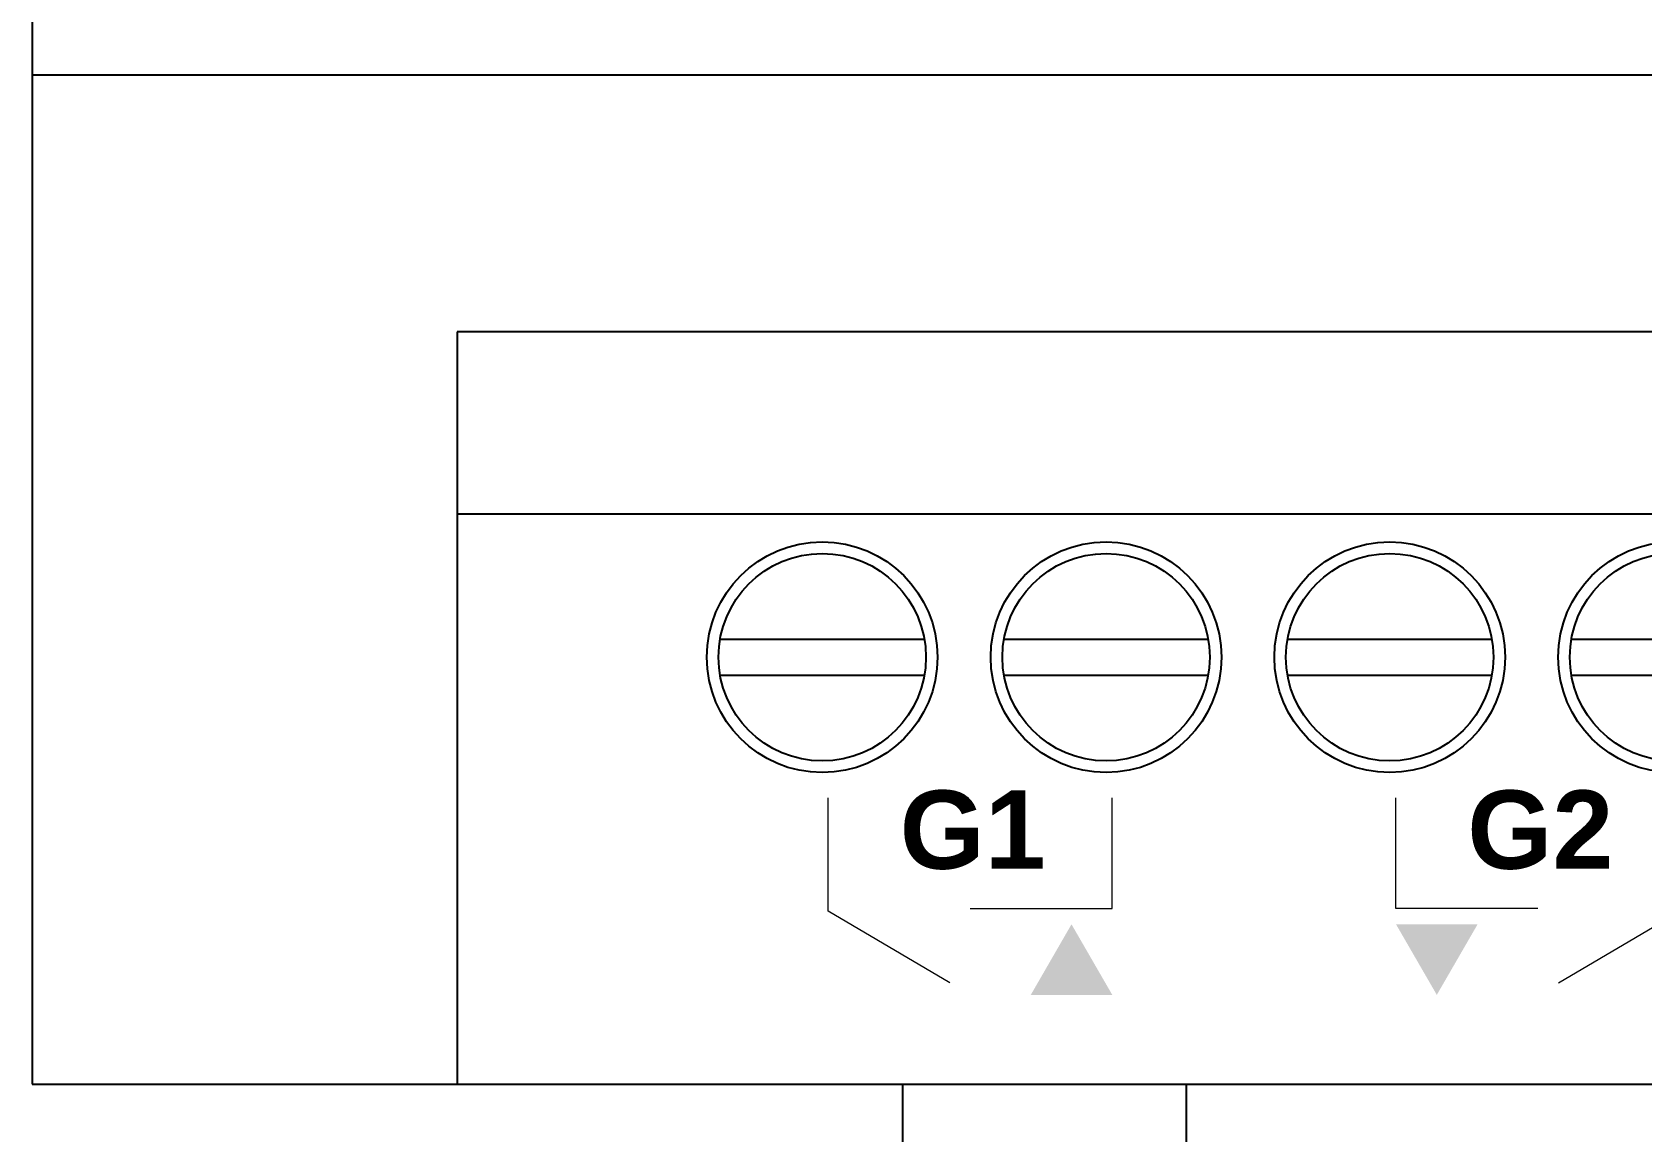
# Model space of a CAD drawing. Header units: millimetres. Extents: x 2517 to 4319, y 573 to 1664.
# Drawn here: x 2775.78 to 2811.78, y 1527.2 to 1552.02 of the extents above; entities that cross this region are included whole.
import ezdxf
from ezdxf.enums import TextEntityAlignment as Align

# ---------------------------------------------------------------- set-up
doc = ezdxf.new("R2010")
doc.units = ezdxf.units.MM
doc.set_wipeout_variables(frame=1)
for name, color, linetype in [('devices', 7, 'Continuous'), ('Enclosure', 7, 'Continuous'), ('Serigraph', 7, 'Continuous')]:
    doc.layers.add(name, color=color, linetype=linetype)
doc.styles.add('Arial Rounded', font='')
doc.styles.get("Standard").update_dxf_attribs({"font": 'arial.ttf'})
doc.styles.get('Arial Rounded').set_extended_font_data('Arial Rounded MT Bold')

# ---------------------------------------------------------------- blocks, each defined once
blk = doc.blocks.new('ZIO-MB24_ENVOLVENTE')
at = {"layer": 'Enclosure'}
for p, q in [((0, 45), (0, -45)), ((211.6, -22.429), (0, -22.429)), ((9.504, -28.172), (9.504, -45)), ((190.547, -28.172), (9.504, -28.172)), ((9.504, -32.245), (190.547, -32.245)), ((0, -45), (211.6, -45))]:
    blk.add_line(p, q, dxfattribs=at)
for points in [[(15.389, -35.046), (19.959, -35.046)], [(21.738, -35.046), (26.308, -35.046)], [(28.083, -35.046), (32.652, -35.046)], [(34.432, -35.046), (39.001, -35.046)], [(15.389, -35.852), (19.959, -35.852)], [(21.738, -35.852), (26.308, -35.852)], [(28.083, -35.852), (32.652, -35.852)], [(34.432, -35.852), (39.001, -35.852)]]:
    blk.add_lwpolyline(points, dxfattribs=at)
for centre, radius in [((17.674, -35.449), 2.58), ((24.023, -35.449), 2.58), ((30.368, -35.449), 2.58), ((36.717, -35.449), 2.58), ((17.674, -35.449), 2.32), ((24.023, -35.449), 2.32), ((30.368, -35.449), 2.32), ((36.717, -35.449), 2.32)]:
    blk.add_circle(centre, radius, dxfattribs=at)
blk = doc.blocks.new('ZIO-MB24_SERIGRAFIA')
at = {"layer": 'Serigraph'}
h = blk.add_hatch(color=256, dxfattribs=at)
h.dxf.hatch_style = 2
h.paths.add_polyline_path([(22.339, -43.003), (23.25, -41.424), (24.162, -43.003)])
h = blk.add_hatch(color=256, dxfattribs=at)
h.dxf.hatch_style = 2
h.paths.add_polyline_path([(30.51, -41.425), (31.422, -43.003), (32.334, -41.425)])
at = {"layer": 'Serigraph', "lineweight": 18}
for p, q in [((17.809, -41.133), (17.809, -38.595)), ((24.161, -41.071), (24.161, -38.595)), ((30.509, -41.071), (30.509, -38.595)), ((20.525, -42.732), (17.809, -41.133)), ((20.985, -41.071), (24.161, -41.071)), ((33.685, -41.071), (30.509, -41.071)), ((34.145, -42.732), (36.862, -41.133))]:
    blk.add_line(p, q, dxfattribs=at)
at = {"layer": 'Serigraph', "style": 'Arial Rounded'}
for s, p in [('G1', (19.407, -40.183)), ('G2', (32.104, -40.183))]:
    blk.add_text(s, height=1.7525, dxfattribs=at).set_placement(p)
blk = doc.blocks.new('ZIO-MB24_ATT_DEF')
blk.add_wipeout([(0, 45), (211.6, 45), (211.6, -45), (0, -45)])
for p, q in [((19.472, -45), (19.472, -46.289)), ((25.817, -45), (25.817, -46.289))]:
    blk.add_line(p, q)
at = {"layer": 'Enclosure'}
blk.add_blockref('ZIO-MB24_ENVOLVENTE', (0, 0), dxfattribs=at)
at = {"layer": 'Serigraph'}
blk.add_blockref('ZIO-MB24_SERIGRAFIA', (0, 0), dxfattribs=at)
at = {"color": 3, "flags": 2}
blk.add_attdef('REFERENCE', text='', height=2.5, dxfattribs=at).set_placement((35.324, 28.944), align=Align.CENTER)
at = {"color": 3}
blk.add_attdef('PHYSICAL_ADD.', text='', height=2.5, dxfattribs=at).set_placement((160.052, 28.959), align=Align.CENTER)

msp = doc.modelspace()

# ---------------------------------------------------------------- block references
at = {"layer": 'devices'}
msp.add_blockref('ZIO-MB24_ATT_DEF', (2775.777, 1573.49), dxfattribs=at)

doc.saveas('drawing.dxf')
